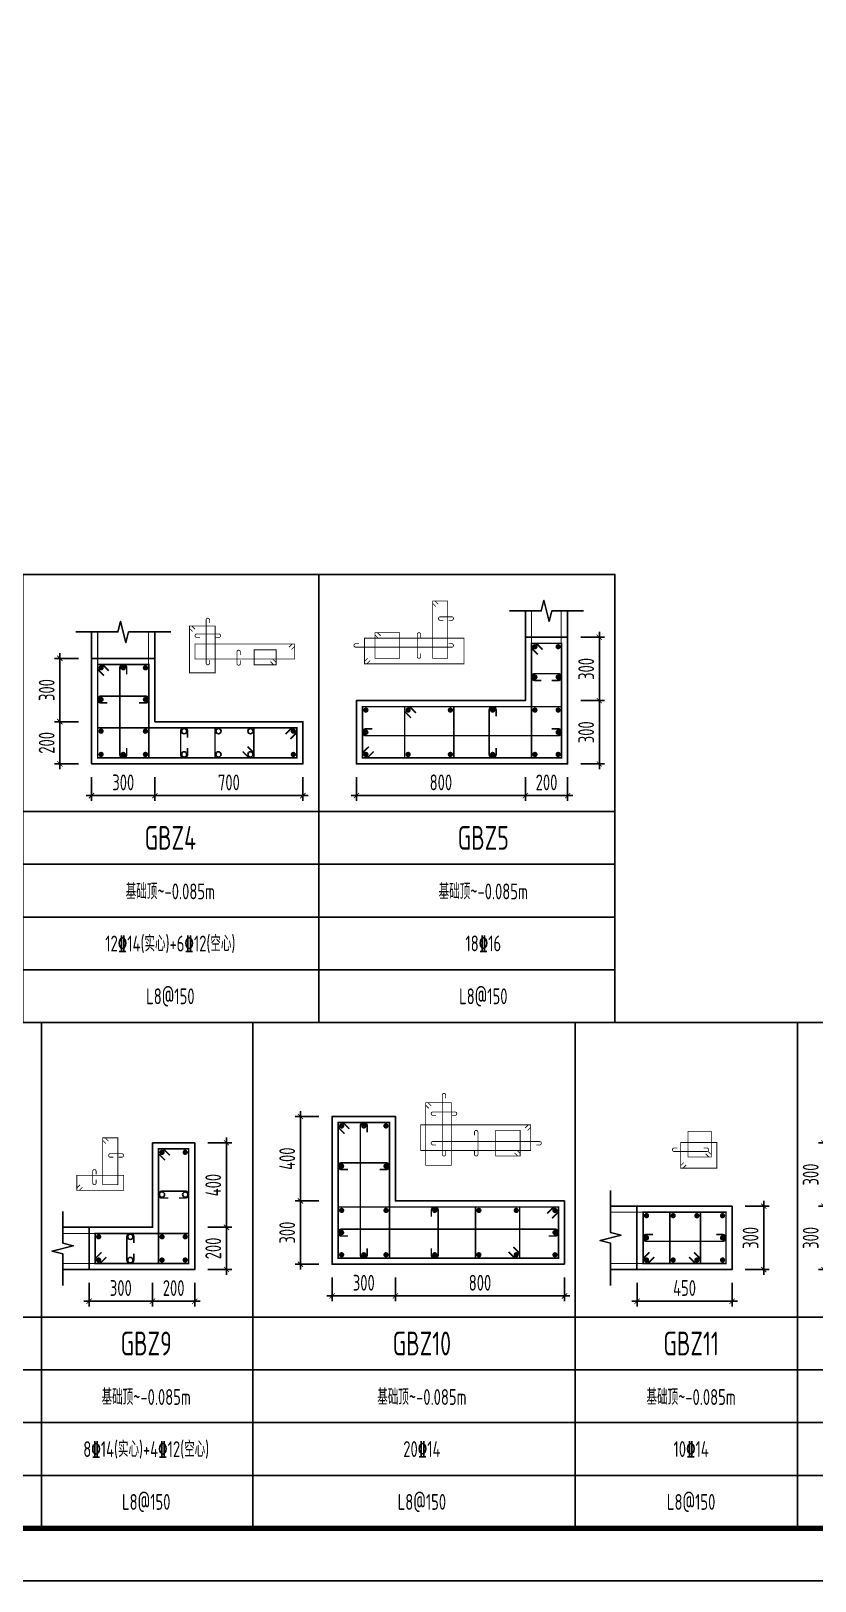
# Model space of a CAD drawing. Extents: x -461650 to 361314, y 245336 to 769729.
# Drawn here: x -123412 to -108570, y 676683 to 706045 of the extents above; entities that cross this region are included whole.
import ezdxf
from ezdxf.enums import TextEntityAlignment as Align

# ---------------------------------------------------------------- set-up
doc = ezdxf.new("R2010")
doc.units = 0
doc.header["$LTSCALE"] = 1000
doc.layers.get('0').update_dxf_attribs({"linetype": 'CONTINUOUS'})
doc.layers.get('DEFPOINTS').update_dxf_attribs({"linetype": 'CONTINUOUS'})
for name, color, linetype in [('-TK', 7, 'CONTINUOUS'), ('COLU_DE_DIM', 3, 'CONTINUOUS'), ('COLU_DE_TH', 7, 'CONTINUOUS'), ('LINK', 6, 'CONTINUOUS'), ('LINK-INDEX', 6, 'CONTINUOUS'), ('REIN', 6, 'CONTINUOUS'), ('TAB', 7, 'CONTINUOUS'), ('TAB_TEXT', 7, 'CONTINUOUS'), ('THIN', 7, 'CONTINUOUS')]:
    doc.layers.add(name, color=color, linetype=linetype)
doc.styles.add('TSSD_DIMENSION', font='Tssdeng.shx', dxfattribs={"width": 0.7, "bigfont": 'tssdchn.shx'})
doc.styles.add('TSSD_REIN', font='tssdeng.shx', dxfattribs={"width": 0.7, "height": 300, "bigfont": 'tssdchn.shx'})
doc.dimstyles.new('TSSD_25_100', dxfattribs={"dimtxt": 300, "dimasz": 100, "dimexe": 100, "dimexo": 250, "dimgap": 100, "dimtad": 1, "dimdec": 0, "dimlfac": 0.25, "dimzin": 0, "dimdsep": 46, "dimtxsty": 'TSSD_DIMENSION', "dimblk": 'ARCHTICK', "dimcen": 0, "dimdle": 100, "dimclrt": 7, "dimadec": 0, "dimazin": 0, "dimtfac": 1, "dimtdec": 0, "dimtix": 1, "dimtmove": 2, "dimatfit": 3, "dimldrblk": 'ARCHTICK', "dimfxl": 0, "dimtolj": 1, "dimtzin": 0, "dimarcsym": 0})

# ---------------------------------------------------------------- blocks, each defined once
blk = doc.blocks.new('A1')
blk.add_lwpolyline([(0, 59400), (0, 0), (84100, 0), (84100, 59400)], close=True)
at = {"const_width": 100}
blk.add_lwpolyline([(2500, 58400), (2500, 1000), (83100, 1000), (83100, 58400)], close=True, dxfattribs=at)
blk = doc.blocks.new('_ArchTick')
at = {"color": 0, "linetype": 'ByBlock', "const_width": 0.15}
blk.add_lwpolyline([(-0.5, -0.5), (0.5, 0.5)], dxfattribs=at)
blk = doc.blocks.new('*D1965')
at = {"layer": 'COLU_DE_DIM', "color": 0, "lineweight": -2}
for p, q in [((-117712, 682433), (-117712, 681983)), ((-116512, 682433), (-116512, 681983)), ((-117812, 682083), (-116412, 682083))]:
    blk.add_line(p, q, dxfattribs=at)
at = {"layer": 'DEFPOINTS', "color": 0}
for p in [(-117712, 682683), (-116512, 682683), (-116512, 682083)]:
    blk.add_point(p, dxfattribs=at)
at = {"layer": 'COLU_DE_DIM', "color": 0, "lineweight": -2, "xscale": 100, "yscale": 100, "zscale": 100, "rotation": 180}
blk.add_blockref('_ArchTick', (-117712, 682083), dxfattribs=at)
at = {"layer": 'COLU_DE_DIM', "color": 0, "lineweight": -2, "xscale": 100, "yscale": 100, "zscale": 100}
blk.add_blockref('_ArchTick', (-116512, 682083), dxfattribs=at)
at = {"layer": 'COLU_DE_DIM', "color": 7, "insert": (-117112, 682333), "char_height": 300, "attachment_point": 5, "style": 'TSSD_DIMENSION'}
blk.add_mtext('\\A1;300', dxfattribs=at)
blk = doc.blocks.new('*D1966')
at = {"layer": 'COLU_DE_DIM', "color": 0, "lineweight": -2}
for p, q in [((-116512, 682433), (-116512, 681983)), ((-113312, 682433), (-113312, 681983)), ((-116612, 682083), (-113212, 682083))]:
    blk.add_line(p, q, dxfattribs=at)
at = {"layer": 'DEFPOINTS', "color": 0}
for p in [(-116512, 682683), (-113312, 682683), (-113312, 682083)]:
    blk.add_point(p, dxfattribs=at)
at = {"layer": 'COLU_DE_DIM', "color": 0, "lineweight": -2, "xscale": 100, "yscale": 100, "zscale": 100, "rotation": 180}
blk.add_blockref('_ArchTick', (-116512, 682083), dxfattribs=at)
at = {"layer": 'COLU_DE_DIM', "color": 0, "lineweight": -2, "xscale": 100, "yscale": 100, "zscale": 100}
blk.add_blockref('_ArchTick', (-113312, 682083), dxfattribs=at)
at = {"layer": 'COLU_DE_DIM', "color": 7, "insert": (-114912, 682333), "char_height": 300, "attachment_point": 5, "style": 'TSSD_DIMENSION'}
blk.add_mtext('\\A1;800', dxfattribs=at)
blk = doc.blocks.new('*D1967')
at = {"layer": 'COLU_DE_DIM', "color": 0, "lineweight": -2}
for p, q in [((-117962, 683883), (-118412, 683883)), ((-118312, 682583), (-118312, 683983)), ((-117962, 682683), (-118412, 682683))]:
    blk.add_line(p, q, dxfattribs=at)
at = {"layer": 'DEFPOINTS', "color": 0}
for p in [(-118312, 683883), (-117712, 683883), (-117712, 682683)]:
    blk.add_point(p, dxfattribs=at)
at = {"layer": 'COLU_DE_DIM', "color": 0, "lineweight": -2, "xscale": 100, "yscale": 100, "zscale": 100}
for p, rotation in [((-118312, 683883), 90), ((-118312, 682683), 270)]:
    blk.add_blockref('_ArchTick', p, dxfattribs=dict(at, rotation=rotation))
at = {"layer": 'COLU_DE_DIM', "color": 7, "insert": (-118562, 683283), "char_height": 300, "attachment_point": 5, "rotation": 90, "style": 'TSSD_DIMENSION'}
blk.add_mtext('\\A1;300', dxfattribs=at)
blk = doc.blocks.new('*D1968')
at = {"layer": 'COLU_DE_DIM', "color": 0, "lineweight": -2}
for p, q in [((-117962, 685483), (-118412, 685483)), ((-118312, 683783), (-118312, 685583)), ((-117962, 683883), (-118412, 683883))]:
    blk.add_line(p, q, dxfattribs=at)
at = {"layer": 'DEFPOINTS', "color": 0}
for p in [(-118312, 685483), (-117712, 685483), (-117712, 683883)]:
    blk.add_point(p, dxfattribs=at)
at = {"layer": 'COLU_DE_DIM', "color": 0, "lineweight": -2, "xscale": 100, "yscale": 100, "zscale": 100}
for p, rotation in [((-118312, 685483), 90), ((-118312, 683883), 270)]:
    blk.add_blockref('_ArchTick', p, dxfattribs=dict(at, rotation=rotation))
at = {"layer": 'COLU_DE_DIM', "color": 7, "insert": (-118562, 684683), "char_height": 300, "attachment_point": 5, "rotation": 90, "style": 'TSSD_DIMENSION'}
blk.add_mtext('\\A1;400', dxfattribs=at)
blk = doc.blocks.new('*D1935')
at = {"layer": 'COLU_DE_DIM', "color": 0, "lineweight": -2}
for p, q in [((-122266, 691911), (-122266, 691461)), ((-121066, 691911), (-121066, 691461)), ((-122366, 691561), (-120966, 691561))]:
    blk.add_line(p, q, dxfattribs=at)
at = {"layer": 'DEFPOINTS', "color": 0}
for p in [(-122266, 692161), (-121066, 692161), (-121066, 691561)]:
    blk.add_point(p, dxfattribs=at)
at = {"layer": 'COLU_DE_DIM', "color": 0, "lineweight": -2, "xscale": 100, "yscale": 100, "zscale": 100, "rotation": 180}
blk.add_blockref('_ArchTick', (-122266, 691561), dxfattribs=at)
at = {"layer": 'COLU_DE_DIM', "color": 0, "lineweight": -2, "xscale": 100, "yscale": 100, "zscale": 100}
blk.add_blockref('_ArchTick', (-121066, 691561), dxfattribs=at)
at = {"layer": 'COLU_DE_DIM', "color": 7, "insert": (-121666, 691811), "char_height": 300, "attachment_point": 5, "style": 'TSSD_DIMENSION'}
blk.add_mtext('\\A1;300', dxfattribs=at)
blk = doc.blocks.new('*D1936')
at = {"layer": 'COLU_DE_DIM', "color": 0, "lineweight": -2}
for p, q in [((-121066, 691911), (-121066, 691461)), ((-118266, 691911), (-118266, 691461)), ((-121166, 691561), (-118166, 691561))]:
    blk.add_line(p, q, dxfattribs=at)
at = {"layer": 'DEFPOINTS', "color": 0}
for p in [(-121066, 692161), (-118266, 692161), (-118266, 691561)]:
    blk.add_point(p, dxfattribs=at)
at = {"layer": 'COLU_DE_DIM', "color": 0, "lineweight": -2, "xscale": 100, "yscale": 100, "zscale": 100, "rotation": 180}
blk.add_blockref('_ArchTick', (-121066, 691561), dxfattribs=at)
at = {"layer": 'COLU_DE_DIM', "color": 0, "lineweight": -2, "xscale": 100, "yscale": 100, "zscale": 100}
blk.add_blockref('_ArchTick', (-118266, 691561), dxfattribs=at)
at = {"layer": 'COLU_DE_DIM', "color": 7, "insert": (-119666, 691811), "char_height": 300, "attachment_point": 5, "style": 'TSSD_DIMENSION'}
blk.add_mtext('\\A1;700', dxfattribs=at)
blk = doc.blocks.new('*D1937')
at = {"layer": 'COLU_DE_DIM', "color": 0, "lineweight": -2}
for p, q in [((-122516, 692961), (-122966, 692961)), ((-122866, 692061), (-122866, 693061)), ((-122516, 692161), (-122966, 692161))]:
    blk.add_line(p, q, dxfattribs=at)
at = {"layer": 'DEFPOINTS', "color": 0}
for p in [(-122866, 692961), (-122266, 692961), (-122266, 692161)]:
    blk.add_point(p, dxfattribs=at)
at = {"layer": 'COLU_DE_DIM', "color": 0, "lineweight": -2, "xscale": 100, "yscale": 100, "zscale": 100}
for p, rotation in [((-122866, 692961), 90), ((-122866, 692161), 270)]:
    blk.add_blockref('_ArchTick', p, dxfattribs=dict(at, rotation=rotation))
at = {"layer": 'COLU_DE_DIM', "color": 7, "insert": (-123116, 692561), "char_height": 300, "attachment_point": 5, "rotation": 90, "style": 'TSSD_DIMENSION'}
blk.add_mtext('\\A1;200', dxfattribs=at)
blk = doc.blocks.new('*D1938')
at = {"layer": 'COLU_DE_DIM', "color": 0, "lineweight": -2}
for p, q in [((-122516, 694161), (-122966, 694161)), ((-122866, 692861), (-122866, 694261)), ((-122516, 692961), (-122966, 692961))]:
    blk.add_line(p, q, dxfattribs=at)
at = {"layer": 'DEFPOINTS', "color": 0}
for p in [(-122866, 694161), (-122266, 694161), (-122266, 692961)]:
    blk.add_point(p, dxfattribs=at)
at = {"layer": 'COLU_DE_DIM', "color": 0, "lineweight": -2, "xscale": 100, "yscale": 100, "zscale": 100}
for p, rotation in [((-122866, 694161), 90), ((-122866, 692961), 270)]:
    blk.add_blockref('_ArchTick', p, dxfattribs=dict(at, rotation=rotation))
at = {"layer": 'COLU_DE_DIM', "color": 7, "insert": (-123116, 693561), "char_height": 300, "attachment_point": 5, "rotation": 90, "style": 'TSSD_DIMENSION'}
blk.add_mtext('\\A1;300', dxfattribs=at)
blk = doc.blocks.new('*D1925')
at = {"layer": 'COLU_DE_DIM', "color": 0, "lineweight": -2}
for p, q in [((-117252, 691911), (-117252, 691461)), ((-114052, 691911), (-114052, 691461)), ((-117352, 691561), (-113952, 691561))]:
    blk.add_line(p, q, dxfattribs=at)
at = {"layer": 'DEFPOINTS', "color": 0}
for p in [(-117252, 692161), (-114052, 692161), (-114052, 691561)]:
    blk.add_point(p, dxfattribs=at)
at = {"layer": 'COLU_DE_DIM', "color": 0, "lineweight": -2, "xscale": 100, "yscale": 100, "zscale": 100, "rotation": 180}
blk.add_blockref('_ArchTick', (-117252, 691561), dxfattribs=at)
at = {"layer": 'COLU_DE_DIM', "color": 0, "lineweight": -2, "xscale": 100, "yscale": 100, "zscale": 100}
blk.add_blockref('_ArchTick', (-114052, 691561), dxfattribs=at)
at = {"layer": 'COLU_DE_DIM', "color": 7, "insert": (-115652, 691811), "char_height": 300, "attachment_point": 5, "style": 'TSSD_DIMENSION'}
blk.add_mtext('\\A1;800', dxfattribs=at)
blk = doc.blocks.new('*D1926')
at = {"layer": 'COLU_DE_DIM', "color": 0, "lineweight": -2}
for p, q in [((-114052, 691911), (-114052, 691461)), ((-113252, 691911), (-113252, 691461)), ((-114152, 691561), (-113152, 691561))]:
    blk.add_line(p, q, dxfattribs=at)
at = {"layer": 'DEFPOINTS', "color": 0}
for p in [(-114052, 692161), (-113252, 692161), (-113252, 691561)]:
    blk.add_point(p, dxfattribs=at)
at = {"layer": 'COLU_DE_DIM', "color": 0, "lineweight": -2, "xscale": 100, "yscale": 100, "zscale": 100, "rotation": 180}
blk.add_blockref('_ArchTick', (-114052, 691561), dxfattribs=at)
at = {"layer": 'COLU_DE_DIM', "color": 0, "lineweight": -2, "xscale": 100, "yscale": 100, "zscale": 100}
blk.add_blockref('_ArchTick', (-113252, 691561), dxfattribs=at)
at = {"layer": 'COLU_DE_DIM', "color": 7, "insert": (-113652, 691811), "char_height": 300, "attachment_point": 5, "style": 'TSSD_DIMENSION'}
blk.add_mtext('\\A1;200', dxfattribs=at)
blk = doc.blocks.new('*D1927')
at = {"layer": 'COLU_DE_DIM', "color": 0, "lineweight": -2}
for p, q in [((-113002, 693361), (-112552, 693361)), ((-112652, 692061), (-112652, 693461)), ((-113002, 692161), (-112552, 692161))]:
    blk.add_line(p, q, dxfattribs=at)
at = {"layer": 'DEFPOINTS', "color": 0}
for p in [(-113252, 693361), (-112652, 693361), (-113252, 692161)]:
    blk.add_point(p, dxfattribs=at)
at = {"layer": 'COLU_DE_DIM', "color": 0, "lineweight": -2, "xscale": 100, "yscale": 100, "zscale": 100}
for p, rotation in [((-112652, 693361), 90), ((-112652, 692161), 270)]:
    blk.add_blockref('_ArchTick', p, dxfattribs=dict(at, rotation=rotation))
at = {"layer": 'COLU_DE_DIM', "color": 7, "insert": (-112902, 692761), "char_height": 300, "attachment_point": 5, "rotation": 90, "style": 'TSSD_DIMENSION'}
blk.add_mtext('\\A1;300', dxfattribs=at)
blk = doc.blocks.new('*D1928')
at = {"layer": 'COLU_DE_DIM', "color": 0, "lineweight": -2}
for p, q in [((-113002, 694561), (-112552, 694561)), ((-112652, 693261), (-112652, 694661)), ((-113002, 693361), (-112552, 693361))]:
    blk.add_line(p, q, dxfattribs=at)
at = {"layer": 'DEFPOINTS', "color": 0}
for p in [(-113252, 694561), (-112652, 694561), (-113252, 693361)]:
    blk.add_point(p, dxfattribs=at)
at = {"layer": 'COLU_DE_DIM', "color": 0, "lineweight": -2, "xscale": 100, "yscale": 100, "zscale": 100}
for p, rotation in [((-112652, 694561), 90), ((-112652, 693361), 270)]:
    blk.add_blockref('_ArchTick', p, dxfattribs=dict(at, rotation=rotation))
at = {"layer": 'COLU_DE_DIM', "color": 7, "insert": (-112902, 693961), "char_height": 300, "attachment_point": 5, "rotation": 90, "style": 'TSSD_DIMENSION'}
blk.add_mtext('\\A1;300', dxfattribs=at)
blk = doc.blocks.new('*D1931')
at = {"layer": 'COLU_DE_DIM', "color": 0, "lineweight": -2}
for p, q in [((-108401, 682483), (-108401, 683883)), ((-108051, 683783), (-108501, 683783)), ((-108051, 682583), (-108501, 682583))]:
    blk.add_line(p, q, dxfattribs=at)
at = {"layer": 'DEFPOINTS', "color": 0}
for p in [(-108401, 683783), (-107801, 683783), (-107801, 682583)]:
    blk.add_point(p, dxfattribs=at)
at = {"layer": 'COLU_DE_DIM', "color": 0, "lineweight": -2, "xscale": 100, "yscale": 100, "zscale": 100}
for p, rotation in [((-108401, 683783), 90), ((-108401, 682583), 270)]:
    blk.add_blockref('_ArchTick', p, dxfattribs=dict(at, rotation=rotation))
at = {"layer": 'COLU_DE_DIM', "color": 7, "insert": (-108651, 683183), "char_height": 300, "attachment_point": 5, "rotation": 90, "style": 'TSSD_DIMENSION'}
blk.add_mtext('\\A1;300', dxfattribs=at)
blk = doc.blocks.new('*D1932')
at = {"layer": 'COLU_DE_DIM', "color": 0, "lineweight": -2}
for p, q in [((-108401, 683683), (-108401, 685083)), ((-108051, 684983), (-108501, 684983)), ((-108051, 683783), (-108501, 683783))]:
    blk.add_line(p, q, dxfattribs=at)
at = {"layer": 'DEFPOINTS', "color": 0}
for p in [(-108401, 684983), (-107801, 684983), (-107801, 683783)]:
    blk.add_point(p, dxfattribs=at)
at = {"layer": 'COLU_DE_DIM', "color": 0, "lineweight": -2, "xscale": 100, "yscale": 100, "zscale": 100}
for p, rotation in [((-108401, 684983), 90), ((-108401, 683783), 270)]:
    blk.add_blockref('_ArchTick', p, dxfattribs=dict(at, rotation=rotation))
at = {"layer": 'COLU_DE_DIM', "color": 7, "insert": (-108651, 684383), "char_height": 300, "attachment_point": 5, "rotation": 90, "style": 'TSSD_DIMENSION'}
blk.add_mtext('\\A1;300', dxfattribs=at)
blk = doc.blocks.new('*D1933')
at = {"layer": 'COLU_DE_DIM', "color": 0, "lineweight": -2}
for p, q in [((-111939, 682333), (-111939, 681883)), ((-110139, 682333), (-110139, 681883)), ((-112039, 681983), (-110039, 681983))]:
    blk.add_line(p, q, dxfattribs=at)
at = {"layer": 'DEFPOINTS', "color": 0}
for p in [(-111939, 682583), (-110139, 682583), (-110139, 681983)]:
    blk.add_point(p, dxfattribs=at)
at = {"layer": 'COLU_DE_DIM', "color": 0, "lineweight": -2, "xscale": 100, "yscale": 100, "zscale": 100, "rotation": 180}
blk.add_blockref('_ArchTick', (-111939, 681983), dxfattribs=at)
at = {"layer": 'COLU_DE_DIM', "color": 0, "lineweight": -2, "xscale": 100, "yscale": 100, "zscale": 100}
blk.add_blockref('_ArchTick', (-110139, 681983), dxfattribs=at)
at = {"layer": 'COLU_DE_DIM', "color": 7, "insert": (-111039, 682233), "char_height": 300, "attachment_point": 5, "style": 'TSSD_DIMENSION'}
blk.add_mtext('\\A1;450', dxfattribs=at)
blk = doc.blocks.new('*D1934')
at = {"layer": 'COLU_DE_DIM', "color": 0, "lineweight": -2}
for p, q in [((-109539, 682483), (-109539, 683883)), ((-109889, 683783), (-109439, 683783)), ((-109889, 682583), (-109439, 682583))]:
    blk.add_line(p, q, dxfattribs=at)
at = {"layer": 'DEFPOINTS', "color": 0}
for p in [(-110139, 683783), (-109539, 683783), (-110139, 682583)]:
    blk.add_point(p, dxfattribs=at)
at = {"layer": 'COLU_DE_DIM', "color": 0, "lineweight": -2, "xscale": 100, "yscale": 100, "zscale": 100}
for p, rotation in [((-109539, 683783), 90), ((-109539, 682583), 270)]:
    blk.add_blockref('_ArchTick', p, dxfattribs=dict(at, rotation=rotation))
at = {"layer": 'COLU_DE_DIM', "color": 7, "insert": (-109789, 683183), "char_height": 300, "attachment_point": 5, "rotation": 90, "style": 'TSSD_DIMENSION'}
blk.add_mtext('\\A1;300', dxfattribs=at)
blk = doc.blocks.new('*D1734')
at = {"layer": 'COLU_DE_DIM', "color": 0, "lineweight": -2}
for p, q in [((-122312, 682333), (-122312, 681883)), ((-121112, 682333), (-121112, 681883)), ((-122412, 681983), (-121012, 681983))]:
    blk.add_line(p, q, dxfattribs=at)
at = {"layer": 'DEFPOINTS', "color": 0}
for p in [(-122312, 682583), (-121112, 682583), (-121112, 681983)]:
    blk.add_point(p, dxfattribs=at)
at = {"layer": 'COLU_DE_DIM', "color": 0, "lineweight": -2, "xscale": 100, "yscale": 100, "zscale": 100, "rotation": 180}
blk.add_blockref('_ArchTick', (-122312, 681983), dxfattribs=at)
at = {"layer": 'COLU_DE_DIM', "color": 0, "lineweight": -2, "xscale": 100, "yscale": 100, "zscale": 100}
blk.add_blockref('_ArchTick', (-121112, 681983), dxfattribs=at)
at = {"layer": 'COLU_DE_DIM', "color": 7, "insert": (-121712, 682233), "char_height": 300, "attachment_point": 5, "style": 'TSSD_DIMENSION'}
blk.add_mtext('\\A1;300', dxfattribs=at)
blk = doc.blocks.new('*D1735')
at = {"layer": 'COLU_DE_DIM', "color": 0, "lineweight": -2}
for p, q in [((-121112, 682333), (-121112, 681883)), ((-120312, 682333), (-120312, 681883)), ((-121212, 681983), (-120212, 681983))]:
    blk.add_line(p, q, dxfattribs=at)
at = {"layer": 'DEFPOINTS', "color": 0}
for p in [(-121112, 682583), (-120312, 682583), (-120312, 681983)]:
    blk.add_point(p, dxfattribs=at)
at = {"layer": 'COLU_DE_DIM', "color": 0, "lineweight": -2, "xscale": 100, "yscale": 100, "zscale": 100, "rotation": 180}
blk.add_blockref('_ArchTick', (-121112, 681983), dxfattribs=at)
at = {"layer": 'COLU_DE_DIM', "color": 0, "lineweight": -2, "xscale": 100, "yscale": 100, "zscale": 100}
blk.add_blockref('_ArchTick', (-120312, 681983), dxfattribs=at)
at = {"layer": 'COLU_DE_DIM', "color": 7, "insert": (-120712, 682233), "char_height": 300, "attachment_point": 5, "style": 'TSSD_DIMENSION'}
blk.add_mtext('\\A1;200', dxfattribs=at)
blk = doc.blocks.new('*D1736')
at = {"layer": 'COLU_DE_DIM', "color": 0, "lineweight": -2}
for p, q in [((-120062, 683383), (-119612, 683383)), ((-119712, 682483), (-119712, 683483)), ((-120062, 682583), (-119612, 682583))]:
    blk.add_line(p, q, dxfattribs=at)
at = {"layer": 'DEFPOINTS', "color": 0}
for p in [(-120312, 683383), (-119712, 683383), (-120312, 682583)]:
    blk.add_point(p, dxfattribs=at)
at = {"layer": 'COLU_DE_DIM', "color": 0, "lineweight": -2, "xscale": 100, "yscale": 100, "zscale": 100}
for p, rotation in [((-119712, 683383), 90), ((-119712, 682583), 270)]:
    blk.add_blockref('_ArchTick', p, dxfattribs=dict(at, rotation=rotation))
at = {"layer": 'COLU_DE_DIM', "color": 7, "insert": (-119962, 682983), "char_height": 300, "attachment_point": 5, "rotation": 90, "style": 'TSSD_DIMENSION'}
blk.add_mtext('\\A1;200', dxfattribs=at)
blk = doc.blocks.new('*D1737')
at = {"layer": 'COLU_DE_DIM', "color": 0, "lineweight": -2}
for p, q in [((-119712, 683283), (-119712, 685083)), ((-120062, 684983), (-119612, 684983)), ((-120062, 683383), (-119612, 683383))]:
    blk.add_line(p, q, dxfattribs=at)
at = {"layer": 'DEFPOINTS', "color": 0}
for p in [(-120312, 684983), (-119712, 684983), (-120312, 683383)]:
    blk.add_point(p, dxfattribs=at)
at = {"layer": 'COLU_DE_DIM', "color": 0, "lineweight": -2, "xscale": 100, "yscale": 100, "zscale": 100}
for p, rotation in [((-119712, 684983), 90), ((-119712, 683383), 270)]:
    blk.add_blockref('_ArchTick', p, dxfattribs=dict(at, rotation=rotation))
at = {"layer": 'COLU_DE_DIM', "color": 7, "insert": (-119962, 684183), "char_height": 300, "attachment_point": 5, "rotation": 90, "style": 'TSSD_DIMENSION'}
blk.add_mtext('\\A1;400', dxfattribs=at)

msp = doc.modelspace()

# ---------------------------------------------------------------- linework, layer by layer
at = {"layer": 'COLU_DE_TH'}
for points in [[(-113252.29, 694561.33), (-114052.29, 694561.33), (-114052.29, 693361.33), (-117252.34, 693361.33), (-117252.34, 692161.33), (-113252.29, 692161.33), (-113252.29, 694561.33)], [(-121065.77, 694161.33), (-122265.77, 694161.33), (-122265.77, 692161.33), (-118265.77, 692161.33), (-118265.77, 692961.33), (-121065.77, 692961.33), (-121065.77, 694161.33)], [(-113311.9, 682683.4), (-113311.9, 683883.4), (-116511.89, 683883.4), (-116511.89, 685483.4), (-117711.9, 685483.4), (-117711.9, 682683.4), (-113311.9, 682683.4)], [(-122311.9, 683383.4), (-122311.9, 682583.4), (-120311.9, 682583.4), (-120311.9, 684983.4), (-121111.9, 684983.4), (-121111.9, 683383.4), (-122311.9, 683383.4)], [(-111939.45, 683783.35), (-111939.45, 682583.4), (-110139.45, 682583.4), (-110139.45, 683783.35), (-111939.45, 683783.35)]]:
    msp.add_lwpolyline(points, close=True, dxfattribs=at)
at = {"layer": 'LINK', "const_width": 30}
for points in [[(-113817.29, 694234.41), (-113937.29, 694354.41), (-113937.29, 694446.33), (-113367.29, 694446.33), (-113367.29, 692276.33), (-113937.29, 692276.33), (-113937.29, 694446.33), (-113845.37, 694446.33), (-113725.37, 694326.33)], [(-122030.77, 693834.4), (-122150.77, 693954.4), (-122150.77, 694046.33), (-121180.77, 694046.33), (-121180.77, 692276.33), (-122150.77, 692276.33), (-122150.77, 694046.33), (-122058.84, 694046.33), (-121938.84, 693926.33)], [(-116925.42, 692396.33), (-117045.42, 692276.33), (-117137.34, 692276.33), (-117137.34, 693246.33), (-113367.29, 693246.33), (-113367.29, 692276.33), (-117137.34, 692276.33), (-117137.34, 692368.25), (-117017.34, 692488.25)], [(-116217.33, 693034.41), (-116337.33, 693154.41), (-116337.33, 693246.33), (-115407.32, 693246.33), (-115407.32, 692276.33), (-116337.33, 692276.33), (-116337.33, 693246.33), (-116245.4, 693246.33), (-116125.4, 693126.33)], [(-118592.69, 692726.33), (-118472.69, 692846.33), (-118380.77, 692846.33), (-118380.77, 692276.33), (-122150.77, 692276.33), (-122150.77, 692846.33), (-118380.77, 692846.33), (-118380.77, 692754.4), (-118500.77, 692634.4)], [(-119312.51, 692488.25), (-119192.51, 692368.25), (-119192.51, 692276.33), (-119928.38, 692276.33), (-119928.38, 692846.33), (-119192.51, 692846.33), (-119192.51, 692276.33), (-119284.43, 692276.33), (-119404.43, 692396.33)], [(-117476.9, 685156.47), (-117596.9, 685276.47), (-117596.9, 685368.4), (-116626.89, 685368.4), (-116626.89, 682798.4), (-117596.9, 682798.4), (-117596.9, 685368.4), (-117504.98, 685368.4), (-117384.98, 685248.4)], [(-120876.9, 684656.47), (-120996.9, 684776.47), (-120996.9, 684868.4), (-120426.9, 684868.4), (-120426.9, 682698.4), (-120996.9, 682698.4), (-120996.9, 684868.4), (-120904.98, 684868.4), (-120784.98, 684748.4)], [(-113638.82, 683648.4), (-113518.82, 683768.4), (-113426.9, 683768.4), (-113426.9, 682798.4), (-117596.9, 682798.4), (-117596.9, 683768.4), (-113426.9, 683768.4), (-113426.9, 683676.47), (-113546.9, 683556.47)], [(-114280.25, 683010.32), (-114160.25, 682890.32), (-114160.25, 682798.4), (-114998.07, 682798.4), (-114998.07, 683768.4), (-114160.25, 683768.4), (-114160.25, 682798.4), (-114252.17, 682798.4), (-114372.17, 682918.4)], [(-111612.53, 682818.4), (-111732.53, 682698.4), (-111824.45, 682698.4), (-111824.45, 683668.35), (-110254.45, 683668.35), (-110254.45, 682698.4), (-111824.45, 682698.4), (-111824.45, 682790.32), (-111704.45, 682910.32)], [(-110859.2, 682910.22), (-110739.2, 682790.22), (-110739.2, 682698.29), (-111319.2, 682698.3), (-111319.2, 683668.35), (-110739.2, 683668.35), (-110739.2, 682698.29), (-110831.12, 682698.29), (-110951.12, 682818.29)], [(-121984.98, 682818.4), (-122104.98, 682698.4), (-122196.9, 682698.4), (-122196.9, 683268.4), (-120426.9, 683268.4), (-120426.9, 682698.4), (-122196.9, 682698.4), (-122196.9, 682790.32), (-122076.9, 682910.32)]]:
    msp.add_lwpolyline(points, dxfattribs=at)
for points in [[(-121600.77, 693861.33), (-121600.77, 693981.33, 1), (-121730.77, 693981.33), (-121730.77, 692341.33, 1), (-121600.77, 692341.33), (-121600.77, 692461.33)], [(-113552.29, 693741.45), (-113432.29, 693741.45, 1), (-113432.29, 693871.45), (-113872.29, 693871.45, 1), (-113872.29, 693741.45), (-113752.29, 693741.45)], [(-121365.77, 693316.33), (-121245.77, 693316.33, 1), (-121245.77, 693446.33), (-122085.77, 693446.33, 1), (-122085.77, 693316.33), (-121965.77, 693316.33)], [(-114607.3, 693061.33), (-114607.3, 693181.33, 1), (-114737.3, 693181.33), (-114737.3, 692341.33, 1), (-114607.3, 692341.33), (-114607.3, 692461.33)], [(-120448.19, 692661.33), (-120448.19, 692781.33, 1), (-120578.19, 692781.33), (-120578.19, 692341.33, 1), (-120448.19, 692341.33), (-120448.19, 692461.33)], [(-116952.34, 692826.33), (-117072.34, 692826.33, 1), (-117072.34, 692696.33), (-113432.29, 692696.33, 1), (-113432.29, 692826.33), (-113552.29, 692826.33)], [(-117046.9, 685183.4), (-117046.9, 685303.4, 1), (-117176.9, 685303.4), (-117176.9, 682863.4, 1), (-117046.9, 682863.4), (-117046.9, 682983.4)], [(-116811.89, 684476.71), (-116691.89, 684476.71, 1), (-116691.89, 684606.71), (-117531.9, 684606.71, 1), (-117531.9, 684476.71), (-117411.9, 684476.71)], [(-120611.9, 683938.4), (-120491.9, 683938.4, 1), (-120491.9, 684068.4), (-120931.9, 684068.4, 1), (-120931.9, 683938.4), (-120811.9, 683938.4)], [(-115833.24, 682983.4), (-115833.24, 682863.4, 1), (-115703.24, 682863.4), (-115703.24, 683703.4, 1), (-115833.24, 683703.4), (-115833.24, 683583.4)], [(-121466.9, 683083.4), (-121466.9, 683203.4, 1), (-121596.9, 683203.4), (-121596.9, 682763.4, 1), (-121466.9, 682763.4), (-121466.9, 682883.4)], [(-113611.9, 683218.4), (-113491.9, 683218.4, 1), (-113491.9, 683348.4), (-117531.9, 683348.4, 1), (-117531.9, 683218.4), (-117411.9, 683218.4)], [(-111639.45, 683248.37), (-111759.45, 683248.37, 1), (-111759.45, 683118.37), (-110319.45, 683118.37, 1), (-110319.45, 683248.37), (-110439.45, 683248.37)]]:
    msp.add_lwpolyline(points, format="xyb", dxfattribs=at)
at = {"layer": 'LINK-INDEX', "const_width": 15}
for points in [[(-115748.18, 695141.92), (-115808.18, 695201.92), (-115808.18, 695247.88), (-115523.18, 695247.88), (-115523.18, 694162.88), (-115808.18, 694162.88), (-115808.18, 695247.88), (-115762.22, 695247.88), (-115702.22, 695187.88)], [(-120351.82, 694666.8), (-120411.82, 694726.8), (-120411.82, 694772.77), (-119926.82, 694772.77), (-119926.82, 693887.77), (-120411.82, 693887.77), (-120411.82, 694772.77), (-120365.86, 694772.77), (-120305.86, 694712.77)], [(-118527.78, 694372.77), (-118467.78, 694432.77), (-118421.82, 694432.77), (-118421.82, 694147.77), (-120306.82, 694147.77), (-120306.82, 694432.77), (-118421.82, 694432.77), (-118421.82, 694386.8), (-118481.82, 694326.8)], [(-116992.24, 694117.88), (-117052.24, 694057.88), (-117098.2, 694057.88), (-117098.2, 694542.88), (-115213.18, 694542.88), (-115213.18, 694057.88), (-117098.2, 694057.88), (-117098.2, 694103.84), (-117038.2, 694163.84)], [(-116838.2, 694541.92), (-116898.2, 694601.92), (-116898.2, 694647.88), (-116433.2, 694647.88), (-116433.2, 694162.88), (-116898.2, 694162.88), (-116898.2, 694647.88), (-116852.24, 694647.88), (-116792.24, 694587.88)], [(-118831.82, 694143.73), (-118771.82, 694083.73), (-118771.82, 694037.77), (-119186.82, 694037.77), (-119186.82, 694322.77), (-118771.82, 694322.77), (-118771.82, 694037.77), (-118817.78, 694037.77), (-118877.78, 694097.77)], [(-115880.88, 685637.92), (-115940.88, 685697.92), (-115940.88, 685743.88), (-115455.88, 685743.88), (-115455.88, 684558.88), (-115940.88, 684558.88), (-115940.88, 685743.88), (-115894.92, 685743.88), (-115834.92, 685683.88)], [(-114056.84, 685263.88), (-113996.84, 685323.88), (-113950.88, 685323.88), (-113950.88, 684838.88), (-116035.88, 684838.88), (-116035.88, 685323.88), (-113950.88, 685323.88), (-113950.88, 685277.92), (-114010.88, 685217.92)], [(-121994.13, 684971.36), (-122054.13, 685031.36), (-122054.13, 685077.33), (-121769.13, 685077.33), (-121769.13, 684192.33), (-122054.13, 684192.33), (-122054.13, 685077.33), (-122008.17, 685077.33), (-121948.17, 685017.33)], [(-114210.88, 684839.84), (-114150.88, 684779.84), (-114150.88, 684733.88), (-114615.88, 684733.88), (-114615.88, 685218.88), (-114150.88, 685218.88), (-114150.88, 684733.88), (-114196.84, 684733.88), (-114256.84, 684793.88)], [(-110593.31, 684820.59), (-110533.31, 684760.59), (-110533.31, 684714.63), (-110973.31, 684714.63), (-110973.31, 685199.66), (-110533.31, 685199.66), (-110533.31, 684714.63), (-110579.28, 684714.63), (-110639.27, 684774.63)], [(-111007.23, 684564.67), (-111067.23, 684504.67), (-111113.2, 684504.67), (-111113.2, 684989.65), (-110428.2, 684989.65), (-110428.2, 684504.67), (-111113.2, 684504.67), (-111113.2, 684550.64), (-111053.2, 684610.64)], [(-122438.17, 684142.33), (-122498.17, 684082.33), (-122544.13, 684082.33), (-122544.13, 684367.33), (-121659.13, 684367.33), (-121659.13, 684082.33), (-122544.13, 684082.33), (-122544.13, 684128.29), (-122484.13, 684188.29)]]:
    msp.add_lwpolyline(points, dxfattribs=at)
at = {"layer": 'LINK-INDEX', "color": 1, "const_width": 20}
for points in [[(-113937.29, 694346.33), (-113937.29, 695061.33)], [(-113374.42, 694346.33), (-113374.42, 695061.33)], [(-122150.77, 693946.33), (-122150.77, 694661.33)], [(-121187.9, 693946.33), (-121187.9, 694661.33)], [(-111724.45, 683668.35), (-112439.45, 683668.35)], [(-122096.9, 683268.4), (-122811.9, 683268.4)], [(-122096.9, 682698.4), (-122811.9, 682698.4)], [(-111724.45, 682698.4), (-112439.45, 682698.4)]]:
    msp.add_lwpolyline(points, dxfattribs=at)
at = {"layer": 'LINK-INDEX', "const_width": 15}
for points in [[(-120031.82, 694830.27), (-120031.82, 694890.27, 1), (-120096.82, 694890.27), (-120096.82, 694070.27, 1), (-120031.82, 694070.27), (-120031.82, 694130.27)], [(-115505.68, 694882.88), (-115445.68, 694882.88, 1), (-115445.68, 694947.88), (-115665.68, 694947.88, 1), (-115665.68, 694882.88), (-115605.68, 694882.88)], [(-119914.32, 694557.77), (-119854.32, 694557.77, 1), (-119854.32, 694622.77), (-120274.32, 694622.77, 1), (-120274.32, 694557.77), (-120214.32, 694557.77)], [(-117205.71, 694437.88), (-117265.71, 694437.88, 1), (-117265.71, 694372.88), (-115445.68, 694372.88, 1), (-115445.68, 694437.88), (-115505.68, 694437.88)], [(-116033.19, 694555.38), (-116033.19, 694615.38, 1), (-116098.19, 694615.38), (-116098.19, 694195.38, 1), (-116033.19, 694195.38), (-116033.19, 694255.38)], [(-119449, 694223.13), (-119449, 694283.13, 1), (-119514, 694283.13), (-119514, 694063.13, 1), (-119449, 694063.13), (-119449, 694123.13)], [(-115560.88, 685826.38), (-115560.88, 685886.38, 1), (-115625.88, 685886.38), (-115625.88, 684766.38, 1), (-115560.88, 684766.38), (-115560.88, 684826.38)], [(-115443.37, 685503.88), (-115383.37, 685503.88, 1), (-115383.37, 685568.88), (-115803.38, 685568.88, 1), (-115803.38, 685503.88), (-115743.38, 685503.88)], [(-113843.38, 684943.88), (-113783.38, 684943.88, 1), (-113783.38, 685008.88), (-115803.38, 685008.88, 1), (-115803.38, 684943.88), (-115743.38, 684943.88)], [(-115015.88, 684826.38), (-115015.88, 684766.38, 1), (-114950.88, 684766.38), (-114950.88, 685186.38, 1), (-115015.88, 685186.38), (-115015.88, 685126.38)], [(-121751.63, 684712.33), (-121691.63, 684712.33, 1), (-121691.63, 684777.33), (-121911.63, 684777.33, 1), (-121911.63, 684712.33), (-121851.63, 684712.33)], [(-111175.7, 684884.65), (-111235.7, 684884.65, 1), (-111235.7, 684819.65), (-110615.7, 684819.65, 1), (-110615.7, 684884.65), (-110675.7, 684884.65)], [(-122179.13, 684384.83), (-122179.13, 684444.83, 1), (-122244.13, 684444.83), (-122244.13, 684224.83, 1), (-122179.13, 684224.83), (-122179.13, 684284.83)]]:
    msp.add_lwpolyline(points, format="xyb", dxfattribs=at)
at = {"layer": 'REIN', "const_width": 50}
for points in [[(-113897.29, 694381.33, 1), (-113847.29, 694381.33, 1), (-113897.29, 694381.33)], [(-113457.29, 694381.33, 1), (-113407.29, 694381.33, 1), (-113457.29, 694381.33)], [(-122110.77, 693981.33, 1), (-122060.77, 693981.33, 1), (-122110.77, 693981.33)], [(-121690.77, 693981.33, 1), (-121640.77, 693981.33, 1), (-121690.77, 693981.33)], [(-121270.77, 693981.33, 1), (-121220.77, 693981.33, 1), (-121270.77, 693981.33)], [(-113897.29, 693806.45, 1), (-113847.29, 693806.45, 1), (-113897.29, 693806.45)], [(-113457.29, 693806.45, 1), (-113407.29, 693806.45, 1), (-113457.29, 693806.45)], [(-122110.77, 693381.33, 1), (-122060.77, 693381.33, 1), (-122110.77, 693381.33)], [(-121270.77, 693381.33, 1), (-121220.77, 693381.33, 1), (-121270.77, 693381.33)], [(-117097.34, 693181.33, 1), (-117047.34, 693181.33, 1), (-117097.34, 693181.33)], [(-116297.33, 693181.33, 1), (-116247.33, 693181.33, 1), (-116297.33, 693181.33)], [(-115497.32, 693181.33, 1), (-115447.32, 693181.33, 1), (-115497.32, 693181.33)], [(-114697.3, 693181.33, 1), (-114647.3, 693181.33, 1), (-114697.3, 693181.33)], [(-113897.29, 693181.33, 1), (-113847.29, 693181.33, 1), (-113897.29, 693181.33)], [(-113457.29, 693181.33, 1), (-113407.29, 693181.33, 1), (-113457.29, 693181.33)], [(-122110.77, 692781.33, 1), (-122060.77, 692781.33, 1), (-122110.77, 692781.33)], [(-121270.77, 692781.33, 1), (-121220.77, 692781.33, 1), (-121270.77, 692781.33)], [(-118470.77, 692781.33, 1), (-118420.77, 692781.33, 1), (-118470.77, 692781.33)], [(-117097.34, 692761.33, 1), (-117047.34, 692761.33, 1), (-117097.34, 692761.33)], [(-113457.29, 692761.33, 1), (-113407.29, 692761.33, 1), (-113457.29, 692761.33)], [(-122110.77, 692341.33, 1), (-122060.77, 692341.33, 1), (-122110.77, 692341.33)], [(-121690.77, 692341.33, 1), (-121640.77, 692341.33, 1), (-121690.77, 692341.33)], [(-121270.77, 692341.33, 1), (-121220.77, 692341.33, 1), (-121270.77, 692341.33)], [(-118470.77, 692341.33, 1), (-118420.77, 692341.33, 1), (-118470.77, 692341.33)], [(-117097.34, 692341.33, 1), (-117047.34, 692341.33, 1), (-117097.34, 692341.33)], [(-116297.33, 692341.33, 1), (-116247.33, 692341.33, 1), (-116297.33, 692341.33)], [(-115497.32, 692341.33, 1), (-115447.32, 692341.33, 1), (-115497.32, 692341.33)], [(-114697.3, 692341.33, 1), (-114647.3, 692341.33, 1), (-114697.3, 692341.33)], [(-113897.29, 692341.33, 1), (-113847.29, 692341.33, 1), (-113897.29, 692341.33)], [(-113457.29, 692341.33, 1), (-113407.29, 692341.33, 1), (-113457.29, 692341.33)], [(-117556.9, 685303.4, 1), (-117506.9, 685303.4, 1), (-117556.9, 685303.4)], [(-117136.9, 685303.4, 1), (-117086.9, 685303.4, 1), (-117136.9, 685303.4)], [(-116716.89, 685303.4, 1), (-116666.89, 685303.4, 1), (-116716.89, 685303.4)], [(-120956.9, 684803.4, 1), (-120906.9, 684803.4, 1), (-120956.9, 684803.4)], [(-120516.9, 684803.4, 1), (-120466.9, 684803.4, 1), (-120516.9, 684803.4)], [(-117556.9, 684541.71, 1), (-117506.9, 684541.71, 1), (-117556.9, 684541.71)], [(-116716.89, 684541.71, 1), (-116666.89, 684541.71, 1), (-116716.89, 684541.71)], [(-117556.9, 683703.4, 1), (-117506.9, 683703.4, 1), (-117556.9, 683703.4)], [(-116716.89, 683703.4, 1), (-116666.89, 683703.4, 1), (-116716.89, 683703.4)], [(-115793.24, 683703.4, 1), (-115743.24, 683703.4, 1), (-115793.24, 683703.4)], [(-114958.07, 683703.4, 1), (-114908.07, 683703.4, 1), (-114958.07, 683703.4)], [(-114250.25, 683703.4, 1), (-114200.25, 683703.4, 1), (-114250.25, 683703.4)], [(-113516.9, 683703.4, 1), (-113466.9, 683703.4, 1), (-113516.9, 683703.4)], [(-111784.45, 683603.35, 1), (-111734.45, 683603.35, 1), (-111784.45, 683603.35)], [(-111279.2, 683603.25, 1), (-111229.2, 683603.25, 1), (-111279.2, 683603.25)], [(-110829.2, 683603.35, 1), (-110779.2, 683603.35, 1), (-110829.2, 683603.35)], [(-110344.45, 683603.35, 1), (-110294.45, 683603.35, 1), (-110344.45, 683603.35)], [(-122156.9, 683203.4, 1), (-122106.9, 683203.4, 1), (-122156.9, 683203.4)], [(-120956.9, 683203.4, 1), (-120906.9, 683203.4, 1), (-120956.9, 683203.4)], [(-120516.9, 683203.4, 1), (-120466.9, 683203.4, 1), (-120516.9, 683203.4)], [(-117556.9, 683283.4, 1), (-117506.9, 683283.4, 1), (-117556.9, 683283.4)], [(-113516.9, 683283.4, 1), (-113466.9, 683283.4, 1), (-113516.9, 683283.4)], [(-111784.45, 683183.47, 1), (-111734.45, 683183.47, 1), (-111784.45, 683183.47)], [(-110344.45, 683183.47, 1), (-110294.45, 683183.47, 1), (-110344.45, 683183.47)], [(-122156.9, 682763.4, 1), (-122106.9, 682763.4, 1), (-122156.9, 682763.4)], [(-120956.9, 682763.4, 1), (-120906.9, 682763.4, 1), (-120956.9, 682763.4)], [(-120516.9, 682763.4, 1), (-120466.9, 682763.4, 1), (-120516.9, 682763.4)], [(-117556.9, 682863.4, 1), (-117506.9, 682863.4, 1), (-117556.9, 682863.4)], [(-117136.9, 682863.4, 1), (-117086.9, 682863.4, 1), (-117136.9, 682863.4)], [(-116716.89, 682863.4, 1), (-116666.89, 682863.4, 1), (-116716.89, 682863.4)], [(-115793.24, 682863.4, 1), (-115743.24, 682863.4, 1), (-115793.24, 682863.4)], [(-114958.07, 682863.4, 1), (-114908.07, 682863.4, 1), (-114958.07, 682863.4)], [(-114250.25, 682863.4, 1), (-114200.25, 682863.4, 1), (-114250.25, 682863.4)], [(-113516.9, 682863.4, 1), (-113466.9, 682863.4, 1), (-113516.9, 682863.4)], [(-111784.45, 682763.4, 1), (-111734.45, 682763.4, 1), (-111784.45, 682763.4)], [(-111279.2, 682763.3, 1), (-111229.2, 682763.3, 1), (-111279.2, 682763.3)], [(-110829.2, 682763.4, 1), (-110779.2, 682763.4, 1), (-110829.2, 682763.4)], [(-110344.45, 682763.4, 1), (-110294.45, 682763.4, 1), (-110344.45, 682763.4)]]:
    msp.add_lwpolyline(points, format="xyb", close=True, dxfattribs=at)
at = {"layer": 'REIN'}
for centre in [(-120513.19, 692781.33), (-119863.38, 692781.33), (-119257.51, 692781.33), (-120513.19, 692341.33), (-119863.38, 692341.33), (-119257.51, 692341.33), (-120931.9, 684003.4), (-120491.9, 684003.4), (-121531.9, 683203.4), (-121531.9, 682763.4)]:
    msp.add_circle(centre, 50, dxfattribs=at)
at = {"layer": 'TAB'}
for points in [[(-123565.77, 695752.06), (-117965.77, 695752.06), (-117965.77, 687261.33), (-123565.77, 687261.33), (-123565.77, 695752.06), (-123565.77, 691261.33), (-117965.77, 691261.33), (-117965.77, 690261.33), (-123565.77, 690261.33), (-123565.77, 689261.33), (-117965.77, 689261.33), (-117965.77, 688261.33), (-123565.77, 688261.33)], [(-117965.77, 695752.06), (-112358.64, 695752.06), (-112358.64, 687261.33), (-117965.77, 687261.33), (-117965.77, 695752.06), (-117965.77, 691261.33), (-112358.64, 691261.33), (-112358.64, 690261.33), (-117965.77, 690261.33), (-117965.77, 689261.33), (-112358.64, 689261.33), (-112358.64, 688261.33), (-117965.77, 688261.33)], [(-129111.89, 687261.33), (-123211.9, 687261.33), (-123211.9, 677683.4), (-129111.89, 677683.4), (-129111.89, 687261.33), (-129111.89, 681683.4), (-123211.9, 681683.4), (-123211.9, 680683.4), (-129111.89, 680683.4), (-129111.89, 679683.4), (-123211.9, 679683.4), (-123211.9, 678683.4), (-129111.89, 678683.4)], [(-123211.9, 687261.33), (-119211.9, 687261.33), (-119211.9, 677683.4), (-123211.9, 677683.4), (-123211.9, 687261.33), (-123211.9, 681683.4), (-119211.9, 681683.4), (-119211.9, 680683.4), (-123211.9, 680683.4), (-123211.9, 679683.4), (-119211.9, 679683.4), (-119211.9, 678683.4), (-123211.9, 678683.4)], [(-119211.9, 687261.33), (-113111.86, 687261.33), (-113111.86, 677683.4), (-119211.9, 677683.4), (-119211.9, 687261.33), (-119211.9, 681683.4), (-113111.86, 681683.4), (-113111.86, 680683.4), (-119211.9, 680683.4), (-119211.9, 679683.4), (-113111.86, 679683.4), (-113111.86, 678683.4), (-119211.9, 678683.4)], [(-113111.86, 687261.33), (-108900.66, 687261.33), (-108900.66, 677683.4), (-113111.86, 677683.4), (-113111.86, 687261.33), (-113111.86, 681683.4), (-108900.66, 681683.4), (-108900.66, 680683.4), (-113111.86, 680683.4), (-113111.86, 679683.4), (-108900.66, 679683.4), (-108900.66, 678683.4), (-113111.86, 678683.4)], [(-108900.66, 687261.33), (-103293.53, 687261.33), (-103293.53, 677683.4), (-108900.66, 677683.4), (-108900.66, 687261.33), (-108900.66, 681683.4), (-103293.53, 681683.4), (-103293.53, 680683.4), (-108900.66, 680683.4), (-108900.66, 679683.4), (-103293.53, 679683.4), (-103293.53, 678683.4), (-108900.66, 678683.4)]]:
    msp.add_lwpolyline(points, dxfattribs=at)
at = {"layer": 'THIN'}
for p, q in [((-114052.29, 694561.33), (-114052.29, 695061.33)), ((-113252.29, 694561.33), (-113252.29, 695061.33)), ((-122265.77, 694161.33), (-122265.77, 694661.33)), ((-121065.77, 694161.33), (-121065.77, 694661.33)), ((-111939.45, 683783.35), (-112439.45, 683783.35)), ((-122311.9, 683383.4), (-122811.9, 683383.4)), ((-122311.9, 682583.4), (-122811.9, 682583.4)), ((-111939.45, 682583.4), (-112439.45, 682583.4))]:
    msp.add_line(p, q, dxfattribs=at)
for points in [[(-112952.29, 695061.33), (-113552.29, 695061.33), (-113602.29, 694861.33), (-113702.29, 695261.33), (-113752.29, 695061.33), (-114352.29, 695061.33)], [(-120765.77, 694661.33), (-121565.77, 694661.33), (-121615.77, 694461.33), (-121715.77, 694861.33), (-121765.77, 694661.33), (-122565.77, 694661.33)], [(-112439.45, 684083.35), (-112439.45, 683283.37), (-112239.45, 683233.37), (-112639.45, 683133.37), (-112439.45, 683083.37), (-112439.45, 682283.4)], [(-122811.9, 683683.4), (-122811.9, 683083.4), (-122611.9, 683033.4), (-123011.9, 682933.4), (-122811.9, 682883.4), (-122811.9, 682283.4)]]:
    msp.add_lwpolyline(points, dxfattribs=at)

# ---------------------------------------------------------------- block references
at = {"layer": '-TK'}
msp.add_blockref('A1', (-139511.89, 676683.4), dxfattribs=at)

# ---------------------------------------------------------------- texts
at = {"layer": 'TAB_TEXT', "color": 7, "style": 'TSSD_REIN', "width": 0.7}
for s, height, p in [('GBZ4', 450, (-120774.43, 690761.33)), ('GBZ5', 450, (-114849.41, 690761.33)), ('基础顶~-0.085m', 300, (-120774.43, 689761.33)), ('基础顶~-0.085m', 300, (-114849.41, 689761.33)), ('L8@150', 300, (-120774.43, 687761.33)), ('L8@150', 300, (-114849.41, 687761.33)), ('GBZ9', 450, (-121231.27, 681183.4)), ('GBZ10', 450, (-116011.9, 681183.4)), ('GBZ11', 450, (-110914.32, 681183.4)), ('基础顶~-0.085m', 300, (-121231.27, 680183.4)), ('基础顶~-0.085m', 300, (-116011.9, 680183.4)), ('基础顶~-0.085m', 300, (-110914.32, 680183.4)), ('8%%13214(实心)+4%%13212(空心)', 300, (-121231.27, 679183.4)), ('L8@150', 300, (-121231.27, 678183.4)), ('L8@150', 300, (-116011.9, 678183.4)), ('L8@150', 300, (-110914.32, 678183.4))]:
    msp.add_text(s, height=height, dxfattribs=at).set_placement(p, align=Align.MIDDLE)
at = {"layer": 'TAB_TEXT', "color": 1, "style": 'TSSD_REIN', "width": 0.7}
for s, p in [('12%%13214(实心)+6%%13212(空心)', (-120774.43, 688761.33)), ('18%%13216', (-114849.41, 688761.33)), ('20%%13214', (-116011.9, 679183.4)), ('10%%13214', (-110914.32, 679183.4))]:
    msp.add_text(s, height=300, dxfattribs=at).set_placement(p, align=Align.MIDDLE)

# ---------------------------------------------------------------- dimensions: what is measured, and where the dimension line sits
at = {"layer": 'COLU_DE_DIM'}
for base, p1, p2, picture, middle in [((-112652.29, 694561.33), (-113252.29, 693361.33), (-113252.29, 694561.33), '*D1928', (-112902.29, 693961.33)), ((-122865.77, 694161.33), (-122265.77, 692961.33), (-122265.77, 694161.33), '*D1938', (-123115.77, 693561.33)), ((-112652.29, 693361.33), (-113252.29, 692161.33), (-113252.29, 693361.33), '*D1927', (-112902.29, 692761.33)), ((-122865.77, 692961.33), (-122265.77, 692161.33), (-122265.77, 692961.33), '*D1937', (-123115.77, 692561.33)), ((-118311.9, 685483.4), (-117711.9, 683883.4), (-117711.9, 685483.4), '*D1968', (-118561.9, 684683.4)), ((-119711.9, 684983.4), (-120311.9, 683383.4), (-120311.9, 684983.4), '*D1737', (-119961.9, 684183.4)), ((-108400.66, 684983.45), (-107800.66, 683783.45), (-107800.66, 684983.45), '*D1932', (-108650.66, 684383.45)), ((-118311.9, 683883.4), (-117711.9, 682683.4), (-117711.9, 683883.4), '*D1967', (-118561.9, 683283.4)), ((-109539.45, 683783.35), (-110139.45, 682583.4), (-110139.45, 683783.35), '*D1934', (-109789.45, 683183.37)), ((-108400.66, 683783.45), (-107800.66, 682583.41), (-107800.66, 683783.45), '*D1931', (-108650.66, 683183.43)), ((-119711.9, 683383.4), (-120311.9, 682583.4), (-120311.9, 683383.4), '*D1736', (-119961.9, 682983.4))]:
    dim = msp.add_linear_dim(base=base, p1=p1, p2=p2, angle=90, dimstyle='TSSD_25_100', dxfattribs=at)
    dim.commit()
    dim.dimension.update_dxf_attribs({"geometry": picture, "text_midpoint": middle})
for base, p1, p2, picture, middle in [((-121065.77, 691561.33), (-122265.77, 692161.33), (-121065.77, 692161.33), '*D1935', (-121665.77, 691811.33)), ((-118265.77, 691561.33), (-121065.77, 692161.33), (-118265.77, 692161.33), '*D1936', (-119665.77, 691811.33)), ((-114052.29, 691561.33), (-117252.34, 692161.33), (-114052.29, 692161.33), '*D1925', (-115652.32, 691811.33)), ((-113252.29, 691561.33), (-114052.29, 692161.33), (-113252.29, 692161.33), '*D1926', (-113652.29, 691811.33)), ((-116511.89, 682083.4), (-117711.9, 682683.4), (-116511.89, 682683.4), '*D1965', (-117111.9, 682333.4)), ((-113311.9, 682083.4), (-116511.89, 682683.4), (-113311.9, 682683.4), '*D1966', (-114911.9, 682333.4)), ((-121111.9, 681983.4), (-122311.9, 682583.4), (-121111.9, 682583.4), '*D1734', (-121711.9, 682233.4)), ((-120311.9, 681983.4), (-121111.9, 682583.4), (-120311.9, 682583.4), '*D1735', (-120711.9, 682233.4)), ((-110139.45, 681983.4), (-111939.45, 682583.4), (-110139.45, 682583.4), '*D1933', (-111039.45, 682233.4))]:
    dim = msp.add_linear_dim(base=base, p1=p1, p2=p2, dimstyle='TSSD_25_100', dxfattribs=at)
    dim.commit()
    dim.dimension.update_dxf_attribs({"geometry": picture, "text_midpoint": middle})

doc.saveas('drawing.dxf')
